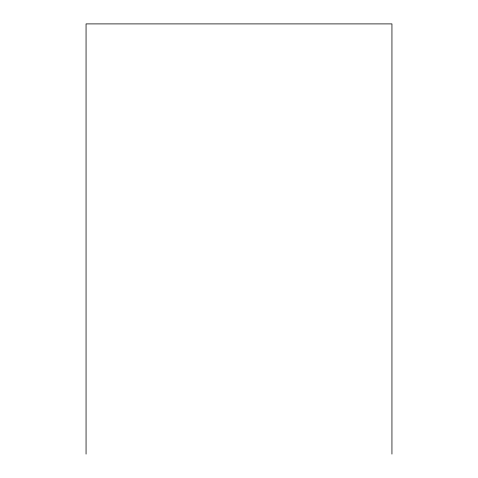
<?xml version="1.0" encoding="UTF-8"?>
<svg xmlns="http://www.w3.org/2000/svg" width="478" height="478" viewBox="0 0 478 478"><rect width="100%" height="100%" fill="white"/><g stroke="black" fill="none" stroke-linecap="round" stroke-linejoin="round"><path stroke-width="0.72" d="M391.942 454.1L391.942 23.9L86.058 23.9L86.058 454.1"/></g></svg>
